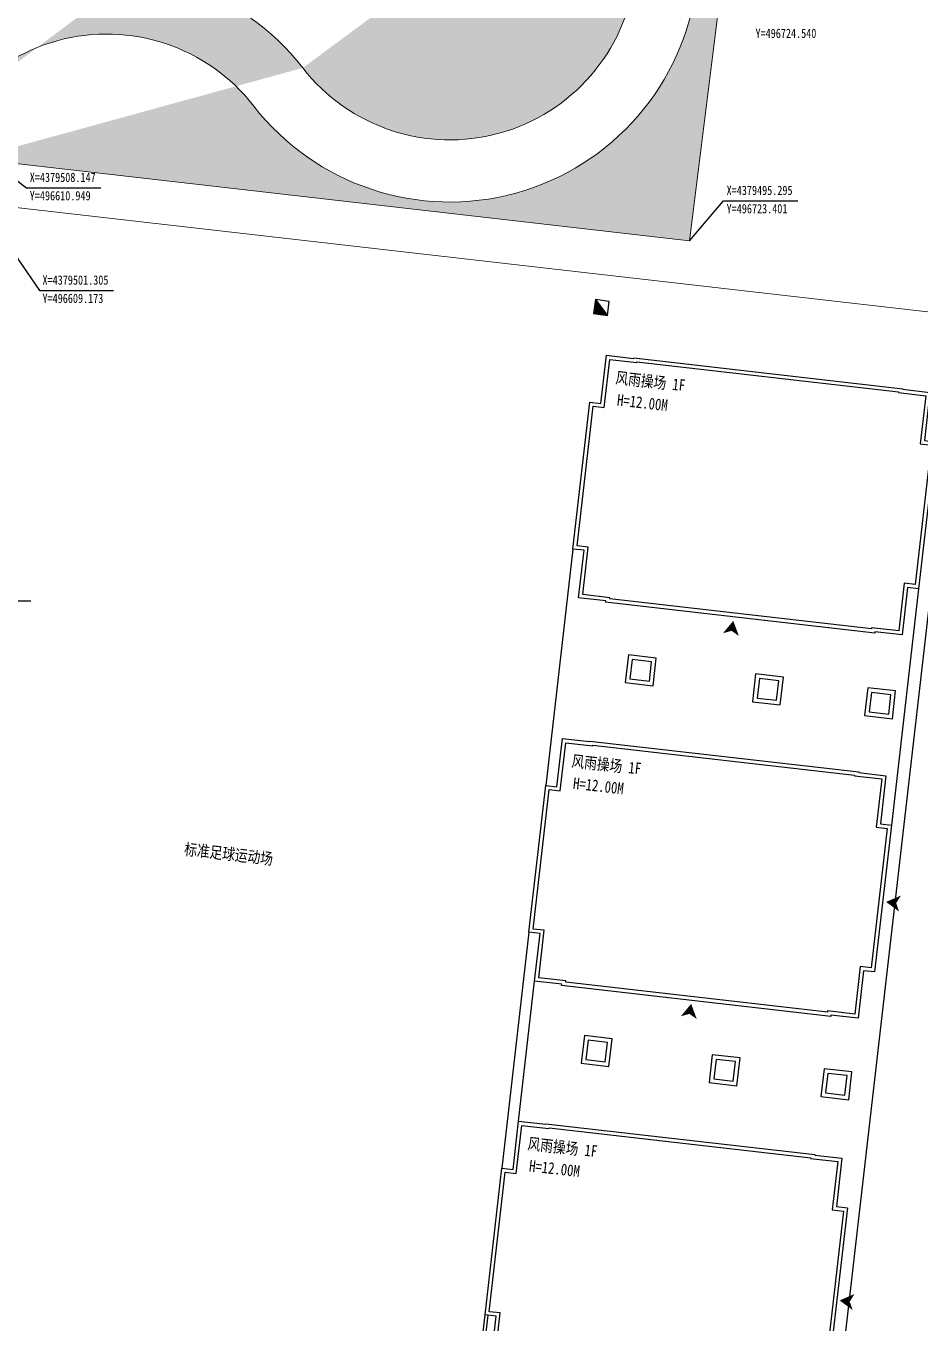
# Model space of a CAD drawing. Extents: x -534 to 560, y 572 to 1344.
# Drawn here: x -271.3 to -127.3, y 937.2 to 1146 of the extents above; entities that cross this region are included whole.
import ezdxf
from ezdxf.enums import TextEntityAlignment as Align

# ---------------------------------------------------------------- set-up
doc = ezdxf.new("R2010")
doc.units = 0
doc.header["$LTSCALE"] = 1000
doc.linetypes.add('X5', pattern=[3, 2, -1])
for name, color, linetype in [('0-road', 33, 'CONTINUOUS'), ('0-场地', 5, 'CONTINUOUS'), ('4', 4, 'CONTINUOUS'), ('DLSS', 8, 'CONTINUOUS'), ('pp-bz-zb', 7, 'CONTINUOUS'), ('PUB_TEXT', 7, 'CONTINUOUS'), ('WALL', 2, 'CONTINUOUS'), ('小品', 1, 'CONTINUOUS'), ('尺寸线', 3, 'CONTINUOUS'), ('建筑轮廓', 2, 'CONTINUOUS'), ('看线', 92, 'CONTINUOUS')]:
    doc.layers.add(name, color=color, linetype=linetype)
doc.styles.add('HT', font='simhei.ttf', dxfattribs={"width": 0.8})
doc.styles.add('ISOVIBLOCKBT', font='', dxfattribs={"width": 0.8})
doc.styles.get('ISOVIBLOCKBT').set_extended_font_data('SimSun')
pattern_1 = [(83.0025439158413, (-18513.91817847425, 6637.489366127746), (-1.563867947945558, 2.001476516571841), [0.47625, -3.11585]), (38.00254391584132, (-18513.91817847425, 6637.489366127746), (-1.563869013900721, 2.001477880807376), [0.47625, -2.06375]), (128.0025439158413, (-18513.91817847425, 6637.489366127746), (-2.001477880807376, -1.563869013900721), [0.47625, -2.06375])]

msp = doc.modelspace()

# ---------------------------------------------------------------- hatches: boundary and pattern name
at = {"layer": '0-场地'}
for points in [[(-157.6906236044742, 1048.677755787605), (-159.0754813584645, 1048.290713237235), (-157.4132906265004, 1050.287491134004), (-156.5151256077952, 1047.849602785529)], [(-131.187262354666, 1004.85038932749), (-130.4235884887312, 1006.068763310657), (-132.8095928146067, 1005.040666351662), (-130.726232567642, 1003.488374471301)], [(-164.4727807288436, 987.0203253362415), (-165.8576384828339, 986.6332827858714), (-164.1954477508698, 988.6300606826408), (-163.2972827321646, 986.1921723341657)], [(-138.6687076741509, 940.7041817266581), (-137.9050338082161, 941.9225557098252), (-140.2910381340917, 940.8944587508304), (-138.2076778871269, 939.3421668704686)]]:
    msp.add_hatch(color=256, dxfattribs=at).paths.add_polyline_path(points)
at = {"layer": '尺寸线', "linetype": 'ByBlock', "lineweight": 18}
h = msp.add_hatch(dxfattribs=at)
h.set_pattern_fill('GRASS', color=256, scale=0.1, angle=-6.997456084158686, style=0)
h.set_pattern_definition(pattern_1)
edge = h.paths.add_edge_path()
edge.add_line((-164.8711874496221, 1221.033579877214), (-169.0881747253734, 1209.647388704689))
edge.add_arc((-178.8856378374185, 1211.649816373931), 10, 348.4488442590777, 438.448844259077)
edge.add_line((-164.8711874496221, 1221.033579877214), (-363.652906969146, 1261.661037303144))
edge.add_line((-176.8832101672451, 1221.447279486441), (-342.375220869857, 1255.270910932319))
edge.add_arc((-369.6601899792004, 1232.268647967474), 30, 78.44884425709249, 174.9087828347087)
edge.add_arc((-350.3849315500847, 1216.08105848507), 40, 78.44884425907703, 173.0025439158413)
edge.add_line((-421.7953255448519, 962.6156081013469), (-389.9663401399303, 1221.948602574514))
edge.add_line((-424.2318310353003, 942.7645768687216), (-390.0869940151024, 1220.954069465035))
edge.add_line((-399.54183038669, 1234.930896365651), (-425.5573428349599, 942.927269513355))
h = msp.add_hatch(dxfattribs=at)
h.set_pattern_fill('GRASS', color=256, scale=0.1, angle=-6.997456084158686, style=0)
h.set_pattern_definition(pattern_1)
edge = h.paths.add_edge_path()
edge.add_line((-151.8114625568996, 1228.748085886808), (-149.6185087216581, 1230.164271470727))
edge.add_line((-164.4801278502709, 1111.480211913222), (-149.618508721891, 1230.164271469795))
edge.add_line((-156.1425853166293, 1194.159981649005), (-151.8114625568996, 1228.748085886808))
edge.add_line((-158.2255329631298, 1194.415641585001), (-156.1425853166293, 1194.159981649005))
edge.add_line((-163.3413562287606, 1152.735305619062), (-158.225532962897, 1194.415641585001))
edge.add_arc((-203.0313956329628, 1157.705292751649), 40, 217.862572247833, 352.8625722830665)
edge.add_line((-276.9318846314709, 1124.33243770116), (-164.4801278502709, 1111.480211915085))
edge.add_line((-287.8626621616568, 1120.100222162539), (-297.3158130766387, 1043.082216338822))
edge.add_arc((-258.2953589821263, 1114.741420080521), 30, 37.86257224783296, 172.8625723097469)
edge.add_arc((-277.8402989746101, 1116.384181074434), 8, 83.47989827254962, 172.753131273409)
edge.add_line((-297.3158130764059, 1043.082216340685), (-295.2579539888102, 1042.829635761314))
edge.add_line((-295.257953989043, 1042.829635761314), (-285.776393735272, 1117.3933391139))
h = msp.add_hatch(dxfattribs=at)
h.set_pattern_fill('GRASS', color=256, scale=0.1, angle=-6.997456084158686, style=0)
h.set_pattern_definition(pattern_1)
edge = h.paths.add_edge_path()
edge.add_arc((-305.8750315580546, 1062.839683177517), 0.8401570749915392, 162.9231438384434, 363.0819439932392)
edge.add_line((-303.3468904338806, 1090.227273024255), (-306.6781475443422, 1063.086398849831))
edge.add_line((-305.0360896330822, 1062.884853495852), (-297.7851720123581, 1121.342718946384))
edge.add_arc((-315.7537849542714, 1091.750088955843), 12.5, -6.997456084158686, 128.0025438406727)
edge.add_arc((-326.2206248112052, 1105.145807056324), 4.5, 173.0025439158413, 308.0025438406727)
edge.add_line((-330.6871068384062, 1105.694020791547), (-329.1529200335062, 1118.193557648556))
edge.add_line((-330.1073410848185, 1110.41756774635), (-321.5654687736678, 1180.003710119621))
edge.add_arc((-311.6399687591038, 1178.785330269122), 10, 83.0025439158413, 173.0018101901636)
edge.add_line((-310.4217160141125, 1188.710845885435), (-307.3590139359731, 1188.334931388134))
edge.add_line((-277.4974196936964, 1184.669734479496), (-307.2739665424015, 1188.324492714935))
edge.add_line((-256.026989916063, 1182.034464833894), (-277.4974196939293, 1184.669734479496))
edge.add_line((-256.026989916063, 1182.034464833894), (-181.3044285329088, 1172.863055603215))
edge.add_arc((-258.2953589821263, 1114.741420080521), 40, 37.86257224783296, 172.8625723097469)
edge.add_arc((-203.0313956329628, 1157.705292751649), 30, 217.862572247833, 352.8625722830665)
edge.add_arc((-180.6953021597146, 1177.825813411371), 5, 263.0025439158413, 348.4488442590844)
edge.add_line((-173.2638660789962, 1153.977802407564), (-164.8711874493893, 1221.033579877214))
edge.add_line((-169.0881747256062, 1209.64738870562), (-175.7965706041578, 1176.82459957675))
edge.add_line((-169.0881747256062, 1209.64738870562), (-164.8711874498549, 1221.033579878145))
at = {"layer": '看线'}
msp.add_hatch(color=256, dxfattribs=at).paths.add_polyline_path([(-179.9164310127526, 1099.76399227661), (-177.6868168877118, 1099.461764934109), (-179.6142042327119, 1101.993602250339)])

# ---------------------------------------------------------------- linework, layer by layer
at = {"layer": '0-road', "linetype": 'Continuous', "ltscale": 5}
for p, q in [((-190.304125235838, 1000.150415883967), (-194.6608385017753, 962.1996708406223)), ((-191.9763074939401, 969.7374867914332), (-189.3940558995964, 992.2953682212246)), ((-199.1679203794483, 922.9390850622294), (-197.3752305480448, 938.5549658132804)), ((-198.7282079512515, 922.3853222612379), (-196.8784930474503, 938.4979407709179))]:
    msp.add_line(p, q, dxfattribs=at)
for points in [[(-183.2216660708655, 1061.844767845794), (-187.5897331970045, 1023.795120912231)], [(-190.304125235707, 1000.150415883958), (-194.6608385017025, 962.1996708406132)]]:
    msp.add_lwpolyline(points, dxfattribs=at)
at = {"layer": '0-road', "color": 7}
msp.add_lwpolyline([(-127.5870660183718, 1055.457963048108), (-131.955133145093, 1017.408316115476)], dxfattribs=at)
at = {"layer": '4', "linetype": 'ByBlock', "lineweight": 18}
for p, q in [((-164.4801278502709, 1111.480211913222), (-149.618508721891, 1230.164271471658)), ((-276.9318846314709, 1124.33243770116), (-164.4801278502709, 1111.480211913222)), ((-278.7077560822509, 1117.489833659129), (-107.547698069553, 1097.927776345619))]:
    msp.add_line(p, q, dxfattribs=at)
for centre, radius, start, end in [((-258.2953589821263, 1114.741420080521), 40, 37.86256817246311, 172.8625782553474), ((-203.0313956329628, 1157.705292751649), 40, 217.8625681724631, 352.8625782553474), ((-203.0313956329628, 1157.705292751649), 30, 217.8625681724631, 352.8625782553474), ((-258.2953589821263, 1114.741420080521), 30, 37.86256817246311, 172.8625782553474)]:
    msp.add_arc(centre, radius, start, end, dxfattribs=at)
at = {"layer": 'DLSS', "color": 41, "linetype": 'X5'}
msp.add_lwpolyline([(165.0521543069481, 1063.569999498883), (-108.9924839635642, 1095.03009103761, 0.4142135623730951), (-122.2827850059402, 1084.476992051685), (-145.0072861781955, 886.526909936787, -0.4142135623730951), (-152.759961786287, 880.3709355281753), (-292.8227389651729, 896.450023297788, 0.4109488675702294), (-304.9908349766774, 886.8982190160168), (-310.1765101369383, 845.7813582426024, 0.417485811122447), (-300.5175160106883, 833.4767124975187), (-206.2745139114122, 822.6576959626836)], format="xyb", dxfattribs=at)
at = {"layer": 'pp-bz-zb'}
for p, q in [((-276.9318851621501, 1124.332437760764), (-271.1675021598494, 1119.974464932093)), ((-271.1675021598494, 1119.974464932093), (-259.2208354931936, 1119.974464932093)), ((-278.7077560822509, 1117.489833659129), (-269.1173341749382, 1103.445507970275)), ((-164.4801278502709, 1111.480211913222), (-158.9913929815084, 1117.884089280487)), ((-158.9913929815084, 1117.884089280487), (-147.0513929815061, 1117.884089280487)), ((-269.1173341749382, 1103.445507970275), (-257.1773341749358, 1103.445507970275)), ((-282.4252038349077, 1053.494188367025), (-270.4785371682519, 1053.494188367025))]:
    msp.add_line(p, q, dxfattribs=at)
at = {"layer": 'WALL', "ltscale": 10}
for points in [[(-184.3780256995378, 1030.669190211789), (-180.0128616828733, 1030.173305195392), (-180.0015375889634, 1030.271947840796), (-137.8781975262245, 1025.436224205987), (-137.8896025346621, 1025.336876705856), (-133.5183125309559, 1024.835056327851), (-134.4079031988076, 1017.085951319532), (-132.6196481972729, 1016.880661165909), (-135.197180132629, 994.4281261392025), (-136.9854351317772, 994.6334162928251), (-137.8636192927515, 986.9836586114106), (-142.2349108003691, 987.4854791617108), (-142.2577208175353, 987.2867841614498), (-184.3810608595522, 992.1225077925337), (-184.358250842386, 992.3212027927948), (-188.7295408476639, 992.8230231708003), (-187.8513551897631, 1000.47278067992), (-189.6396101836726, 1000.678070833543), (-187.0620782458718, 1023.130605859318), (-185.2743832217675, 1022.925379990236)], [(-191.4491310061567, 969.0737401401711), (-187.0839669894922, 968.5778551247058), (-187.0726428956405, 968.6764977691782), (-144.9493028329016, 963.840774134369), (-144.960707841281, 963.7414266342385), (-140.5894178376329, 963.239606256233), (-141.4790085054265, 955.4905012479139), (-139.6907535038918, 955.2852110942913), (-142.2682854393061, 932.8326760675845), (-144.056540438396, 933.0379662212072), (-144.9347245993704, 925.388208540724), (-149.3060161070462, 925.8900290900929), (-149.3288261241541, 925.6913340898318), (-191.4521661661711, 930.5270577218471), (-191.4293561490631, 930.7257527221082), (-195.8006461542827, 931.2275730991823), (-194.922460496382, 938.8773306083021), (-196.7107154902915, 939.0826207619248), (-194.1331835524907, 961.5351557886315), (-192.3454885284445, 961.3299299186183)]]:
    msp.add_lwpolyline(points, close=True, dxfattribs=at)
at = {"layer": '小品', "color": 8}
for points in [[(-174.8055838775617, 1040.346565580563), (-170.3349463722698, 1039.833340195575), (-169.8217209866416, 1044.303977700518), (-174.2923584919336, 1044.817203086437)], [(-174.0580044439557, 1040.94017739837), (-170.9285581902514, 1040.580919628599), (-170.5693004203058, 1043.710365882711), (-173.6987466740102, 1044.069623652482)], [(-154.3290073984681, 1037.263467815341), (-149.8583698931761, 1036.750242430353), (-149.345144507548, 1041.220879935296), (-153.8157820128399, 1041.734105321215)], [(-153.5814279648039, 1037.857079633148), (-150.4519817111577, 1037.497821863377), (-150.0927239412122, 1040.627268117489), (-153.2221701949165, 1040.98652588726)], [(-136.2728621894639, 1035.036018557483), (-131.802224684172, 1034.522793172495), (-131.2889992985438, 1038.993430677438), (-135.7596368038357, 1039.506656063357)], [(-135.5252827557997, 1035.629630376221), (-132.3958365021535, 1035.270372605519), (-132.036578732208, 1038.399818859631), (-135.1660249858542, 1038.759076629402)], [(-181.9009017975914, 979.0596768414689), (-177.4302642922994, 978.546451456481), (-176.9170389066712, 983.0170889614237), (-181.3876764119632, 983.5303143473429)], [(-181.1533223639271, 979.6532886602072), (-178.0238761102228, 979.2940308904363), (-177.6646183402772, 982.4234771436168), (-180.7940645939816, 982.7827349133877)], [(-161.3023916335806, 975.9660616923211), (-156.8317541283468, 975.4528363073332), (-156.3185287427186, 979.9234738122759), (-160.7891662479524, 980.4366991981951)], [(-160.5548121999745, 976.559673510128), (-157.4253659462702, 976.2004157403571), (-157.0661081763246, 979.329861994469), (-160.195554430029, 979.6891197642399)], [(-143.3119606685505, 973.7192674946127), (-138.8413231633167, 973.2060421086935), (-138.3280977776885, 977.6766796136362), (-142.7987352829223, 978.1899049995554)], [(-142.5643812349444, 974.3128793124197), (-139.4349349812401, 973.9536215426488), (-139.0756772112945, 977.0830677958293), (-142.2051234649989, 977.4423255665315)]]:
    msp.add_lwpolyline(points, close=True, dxfattribs=at)
at = {"layer": '小品'}
for points in [[(-174.805583877489, 1040.346565581485), (-170.334946372197, 1039.833340195566), (-169.8217209865688, 1044.303977700509), (-174.2923584918608, 1044.817203086428)], [(-174.0580044438248, 1040.940177399292), (-170.9285581901204, 1040.580919629521), (-170.569300420233, 1043.710365882702), (-173.6987466738792, 1044.069623652473)], [(-154.3290073983953, 1037.263467816263), (-149.8583698931034, 1036.750242430344), (-149.3451445074752, 1041.220879935287), (-153.8157820127672, 1041.734105321206)], [(-153.5814279647311, 1037.85707963407), (-150.4519817110267, 1037.497821864299), (-150.0927239410812, 1040.62726811748), (-153.2221701947856, 1040.986525887251)], [(-136.272862189333, 1035.036018558405), (-131.8022246840992, 1034.522793172486), (-131.288999298471, 1038.99343067836), (-135.7596368037048, 1039.506656063348)], [(-135.5252827557269, 1035.629630376212), (-132.3958365020226, 1035.270372606441), (-132.036578732077, 1038.399818859622), (-135.1660249857814, 1038.759076630324)], [(-181.9009017974604, 979.0596768423911), (-177.4302642921684, 978.5464514564719), (-176.9170389065985, 983.017088962346), (-181.3876764118322, 983.5303143473338)], [(-181.1533223638544, 979.6532886601981), (-178.02387611015, 979.2940308904272), (-177.6646183402045, 982.4234771436077), (-180.7940645939088, 982.7827349143099)], [(-161.3023916335078, 975.9660616932433), (-156.8317541282158, 975.4528363073241), (-156.3185287425877, 979.9234738122668), (-160.7891662478796, 980.436699198186)], [(-160.5548121998436, 976.5596735110503), (-157.4253659461974, 976.2004157412794), (-157.0661081762519, 979.3298619944599), (-160.195554429898, 979.6891197642308)], [(-143.3119606684777, 973.7192674946036), (-138.8413231631857, 973.2060421096157), (-138.3280977775576, 977.6766796145585), (-142.7987352828495, 978.1899050004777)], [(-142.5643812348135, 974.3128793124106), (-139.4349349811673, 973.9536215426397), (-139.0756772112218, 977.0830677967515), (-142.2051234649261, 977.4423255665224)]]:
    msp.add_lwpolyline(points, close=True, dxfattribs=at)
at = {"layer": '建筑轮廓', "color": 2}
for points in [[(-177.8227430224215, 1093.027288824887), (-173.4581383717741, 1092.53146735263), (-173.4467333611246, 1092.630814852761), (-130.1312233101489, 1087.658231116468), (-130.1426283185865, 1087.558883616337), (-125.7713383140654, 1087.0570632374), (-126.6609289818589, 1079.307958230012), (-124.8726739803242, 1079.10266807639), (-127.5870660185028, 1055.457963048117), (-129.3753209008282, 1055.663253188701), (-130.2535050618026, 1048.013495507286), (-134.6247966863011, 1048.515316070625), (-134.6476067034091, 1048.316621070364), (-177.9631167468178, 1053.289204804794), (-177.9403067296516, 1053.487899805055), (-182.3115967347549, 1053.989720183061), (-181.4334110768541, 1061.639477692181), (-183.2216660709964, 1061.844767844872), (-180.5072740303149, 1085.489472873145), (-178.7190190421097, 1085.284182720454)], [(-177.2955665346963, 1092.363542173625), (-172.9304025180318, 1091.867657157229), (-172.9190784241218, 1091.966299802632), (-130.795738361383, 1087.130576166892), (-130.8071433698206, 1087.031228667693), (-126.4358533661143, 1086.529408288756), (-127.3254440339661, 1078.780303281368), (-125.5371890324313, 1078.575013126814), (-128.1147209677874, 1056.122478100107), (-129.9029759669356, 1056.32776825373), (-130.78116012791, 1048.678010573247), (-135.1524516355275, 1049.179831122616), (-135.1752616526937, 1048.981136122355), (-177.2986016947107, 1053.81685975437), (-177.2757916775445, 1054.015554754631), (-181.6470816828223, 1054.517375131705), (-180.7688960249216, 1062.167132640825), (-182.5571510188311, 1062.372422794448), (-179.9796190810303, 1084.824957821154), (-178.1919240569841, 1084.619731952072)], [(-184.9052021872631, 1031.332936863051), (-180.5405975365575, 1030.837115391725), (-180.5291925259662, 1030.936462891856), (-137.2136824749905, 1025.963879155563), (-137.2250874834281, 1025.864531655432), (-132.8537974789069, 1025.362711276495), (-133.7433881467005, 1017.613606269108), (-131.9551331451657, 1017.408316114554), (-134.6695251833444, 993.7636110872118), (-136.4577800656698, 993.9689012268645), (-137.3359642266441, 986.3191435463814), (-141.7072558511427, 986.8209641087888), (-141.7300658682507, 986.622269109459), (-185.0455759116594, 991.5948528438894), (-185.0227658944932, 991.7935478441505), (-189.3940558995964, 992.2953682212246), (-188.5158702416957, 999.9451257303444), (-190.304125235838, 1000.150415883967), (-187.5897331951564, 1023.79512091224), (-185.8014782069513, 1023.589830758618)], [(-191.9763074939401, 969.7374867914332), (-187.6117028432345, 969.2416653201071), (-187.6002978325851, 969.3410128202377), (-144.2847877816675, 964.3684290839446), (-144.2961927900469, 964.2690815838141), (-139.924902785584, 963.7672612048773), (-140.8144934533193, 956.0181561974896), (-139.0262384517846, 955.812866043867), (-141.7406304899632, 932.1681610155938), (-143.5288853723468, 932.3734511561779), (-144.407069533263, 924.7236934747634), (-148.7783611577615, 925.2255140381021), (-148.8011711749277, 925.026819037841), (-192.1166812182782, 929.9994027722714), (-192.0938712011703, 930.1980977725325), (-196.4651612062735, 930.6999181496067), (-195.5869755483727, 938.3496756596578), (-197.3752305424568, 938.5549658123491), (-194.6608385017753, 962.1996708406223), (-192.8725835135701, 961.994380687931)]]:
    msp.add_lwpolyline(points, close=True, dxfattribs=at)
at = {"layer": '看线'}
for p, q in [((-179.6142042327119, 1101.993602250339), (-177.6868168877118, 1099.461764934109)), ((-179.614204232581, 1101.993602251261), (-177.6868168875808, 1099.461764935031))]:
    msp.add_line(p, q, dxfattribs=at)
for points in [[(-179.9164310127526, 1099.76399227661), (-177.6868168877118, 1099.461764934109), (-177.3845901076129, 1101.691374907838), (-179.6142042327119, 1101.993602250339)], [(-179.9164310126798, 1099.763992277532), (-177.6868168875808, 1099.461764935031), (-177.3845901074819, 1101.691374907829), (-179.614204232581, 1101.993602251261)]]:
    msp.add_lwpolyline(points, close=True, dxfattribs=at)

# ---------------------------------------------------------------- texts
at = {"layer": 'pp-bz-zb', "style": 'ISOVIBLOCKBT', "width": 0.8}
for s, p in [('Y=496724.540', (-153.8378198918217, 1145.612198907518)), ('Y=496610.949', (-270.6675021598494, 1119.474464932093)), ('Y=496723.401', (-158.4913929815084, 1117.384089280487)), ('Y=496609.173', (-268.6173341749382, 1102.945507970275))]:
    msp.add_text(s, height=1.5, dxfattribs=at).set_placement(p, align=Align.TOP_LEFT)
for s, p in [('X=4379508.147', (-270.6675021598494, 1120.474464932093)), ('X=4379495.295', (-158.4913929815084, 1118.384089280487)), ('X=4379501.305', (-268.6173341749382, 1103.945507970275))]:
    msp.add_text(s, height=1.5, dxfattribs=at).set_placement(p, align=Align.BOTTOM_LEFT)
at = {"layer": 'PUB_TEXT', "style": 'HT', "width": 0.8}
for s, p in [('风雨操场 1F', (-176.4523218022241, 1088.529960840677)), ('H=12.00M', (-176.204684165963, 1084.963873582628)), ('风雨操场 1F', (-183.5347809670657, 1026.835608878841)), ('H=12.00M', (-183.2871433308046, 1023.269521620792)), ('标准足球运动场', (-245.8705393733153, 1012.653688022875)), ('风雨操场 1F', (-190.6058862736845, 965.2401588072225)), ('H=12.00M', (-190.3582486374235, 961.6740715491742))]:
    msp.add_text(s, height=1.877637130801687, rotation=353.415081936665, dxfattribs=at).set_placement(p)

doc.saveas('drawing.dxf')
